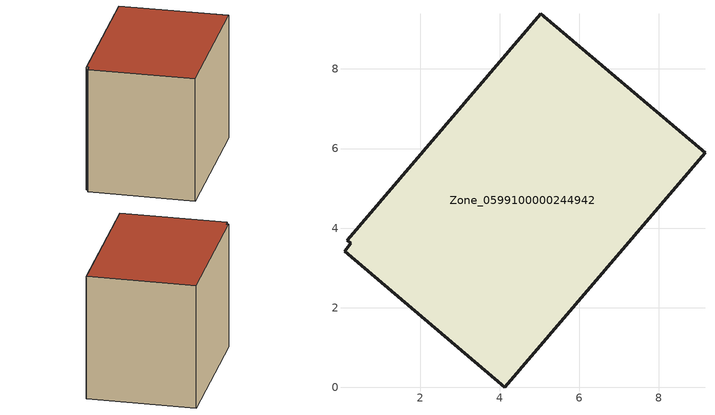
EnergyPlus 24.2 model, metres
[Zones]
Zone_0599100000244942
 floor ground (C_G): 9.16,5.9 4.13,0 0.1,3.42 0.26,3.62 0.17,3.7 5.03,9.39 z0
 wall outside (C_F): 9.16,5.9 5.03,9.39 0.17,3.7 0.26,3.62 0.1,3.42 4.13,0 9.16,5.9 z0:6.44
 roof outside (C_R): 4.13,0 9.16,5.9 5.03,9.39 0.17,3.7 0.26,3.62 0.1,3.42 z6.44
[BUILDING]
Pand.0599100000244942: North Axis=0; Terrain=City; Loads Convergence Tolerance Value=0.04; Temperature Convergence Tolerance Value=0.4; Solar Distribution=FullExterior; Maximum Number of Warmup Days=25; Minimum Number of Warmup Days=1
[Site:Location]
Rotterdam.The.Hague.AP_ZH_NLD Design_Conditions: Latitude=51.96; Longitude=4.45; Time Zone=1; Elevation=-4.5
[SITE:GROUNDTEMPERATURE:BUILDINGSURFACE]
18, 18, 18, 18, 18, 18, 18, 18, 18, 18, 18, 18
[MATERIAL] Thermal Absorptance=0.9; Solar Absorptance=0.7; Visible Absorptance=0.7
Name | Roughness | Thickness | Conductivity | Density | Specific Heat
G.TI.1946 | MediumSmooth | 0.15 | 1 | 540 | 1210
F.TI.1946 | Rough | 0.3 | 0.857143 | 1920 | 840
R.TI.1946 | MediumRough | 0.2 | 0.1 | 1500 | 1000
[CONSTRUCTION]
C_G: G.TI.1946
C_F: F.TI.1946
C_R: R.TI.1946
[ZONE]
Zone_0599100000244942: Type=1; Multiplier=1; Ceiling Height=Autocalculate; Volume=Autocalculate; Floor Area=autocalculate; Part of Total Floor Area=Yes
[ZONEINFILTRATION:DESIGNFLOWRATE]
Infil_Zone_0599100000244942: Zone or ZoneList or Space or SpaceList=Zone_0599100000244942; Schedule=AlwaysOn; Design Flow Rate Calculation Method=Flow/Area; Flow Rate per Floor Area=0.003; Constant Term Coefficient=1; Temperature Term Coefficient=0; Velocity Term Coefficient=0; Velocity Squared Term Coefficient=0
[HVACTEMPLATE:ZONE:IDEALLOADSAIRSYSTEM]
Zone_0599100000244942: Maximum Heating Supply Air Temperature=50; Minimum Cooling Supply Air Temperature=13; Maximum Heating Supply Air Humidity Ratio=0.0156; Minimum Cooling Supply Air Humidity Ratio=0.0077; Heating Limit=NoLimit; Cooling Limit=NoLimit; Dehumidification Control Type=ConstantSensibleHeatRatio; Cooling Sensible Heat Ratio=0.7; Dehumidification Setpoint=60; Humidification Control Type=None; Humidification Setpoint=30; Outdoor Air Method=None; Outdoor Air Flow Rate per Person=0.00944; Outdoor Air Flow Rate per Zone Floor Area=0; Outdoor Air Flow Rate per Zone=0; Demand Controlled Ventilation Type=None; Outdoor Air Economizer Type=NoEconomizer; Heat Recovery Type=None; Sensible Heat Recovery Effectiveness=0.7; Latent Heat Recovery Effectiveness=0.65
[ZONECONTROL:THERMOSTAT]
ThermostatControl_Zone_0599100000244942: Zone or ZoneList=Zone_0599100000244942; Control Type Schedule=DualSetpointControlType; Control 1=Thermostat_Zone_0599100000244942; Temperature Difference Between Cutout And Setpoint=0
[THERMOSTATSETPOINT:DUALSETPOINT]
Thermostat_Zone_0599100000244942: Heating Setpoint Temperature Schedule=HeatingSetpoint_Zone_0599100000244942; Cooling Setpoint Temperature Schedule=CoolingSetpoint_Zone_0599100000244942
[SCHEDULE:COMPACT]
HeatingSetpoint_Zone_0599100000244942: Through: 12/31, For: AllDays, Until: 24:00, 21
CoolingSetpoint_Zone_0599100000244942: Through: 12/31, For: AllDays, Until: 24:00, 24
DualSetpointControlType: Through: 12/31, For: AllDays, Until: 24:00, 4
AlwaysOn: Through: 12/31, For: AllDays, Until: 24:00, 1
